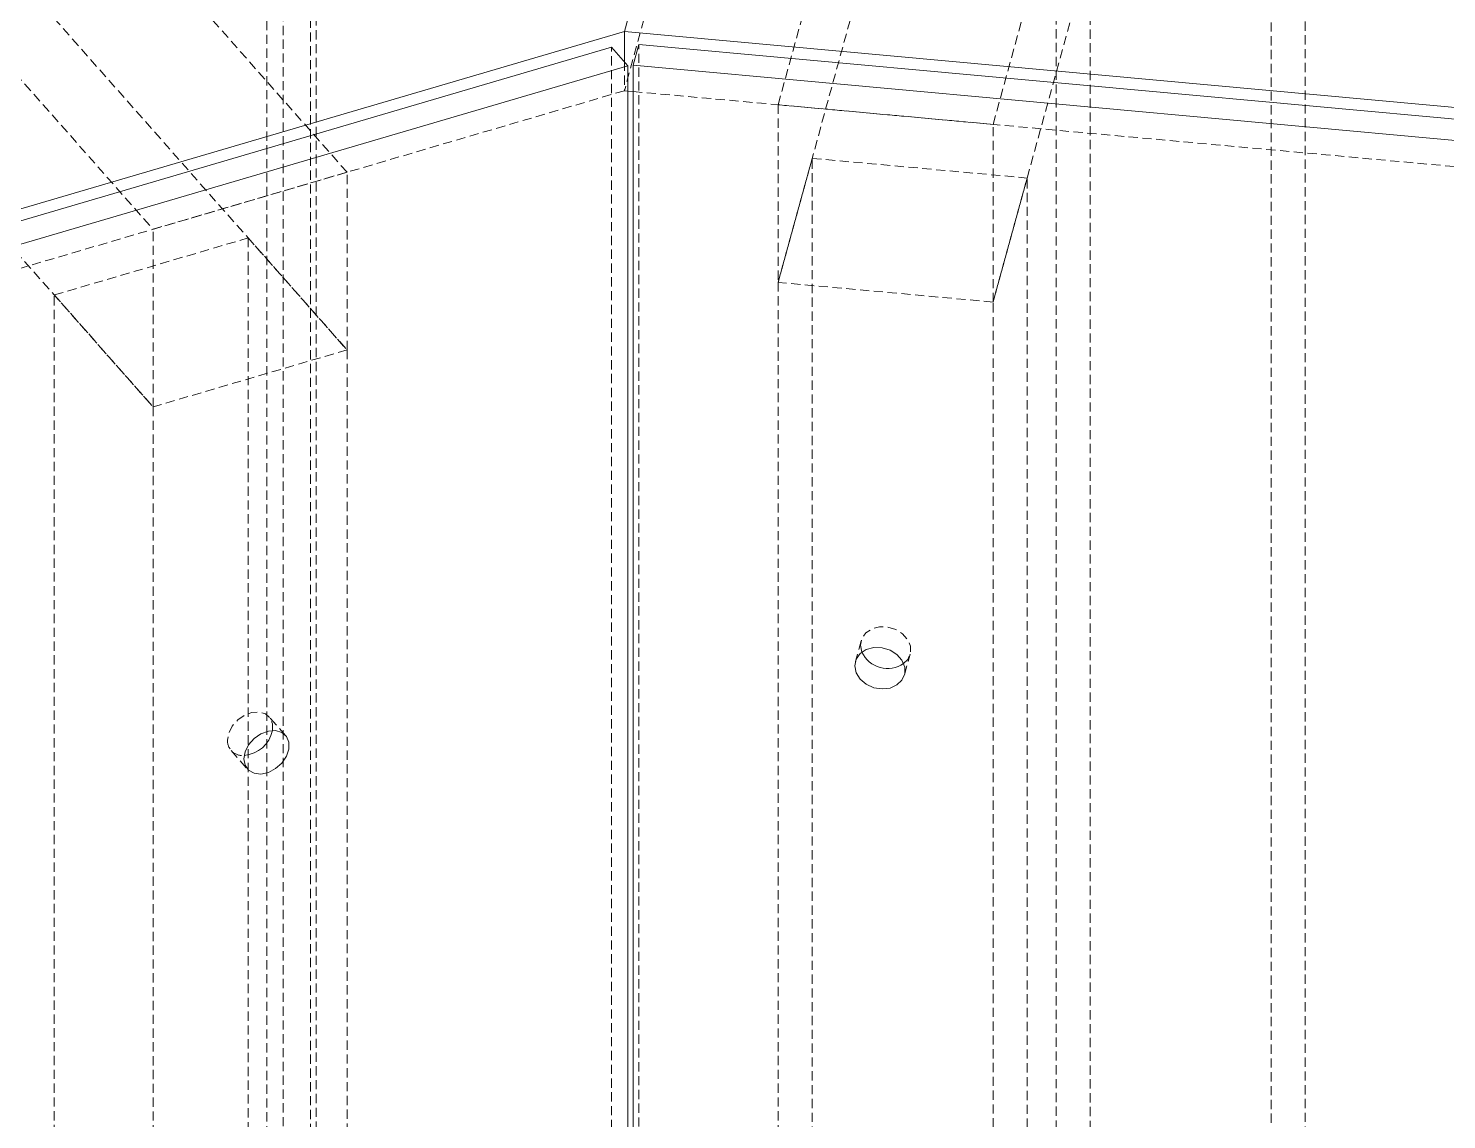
# Model space of a CAD drawing. Header units: millimetres. Extents: x 1529 to 6255, y 1713 to 5797.
# Drawn here: x 4929.4 to 5124.8, y 4952.8 to 5103.3 of the extents above; entities that cross this region are included whole.
import ezdxf

# ---------------------------------------------------------------- set-up
doc = ezdxf.new("R2010")
doc.units = ezdxf.units.MM
doc.linetypes.add('HIDDEN', pattern=[1.905, 1.27, -0.635])

msp = doc.modelspace()

# ---------------------------------------------------------------- linework, layer by layer
at = {"color": 7, "linetype": 'HIDDEN', "lineweight": 0}
for p, q in [((4962.216, 5268.138), (4962.216, 4699.826)), ((4969.025, 5268.761), (4969.025, 4700.448)), ((4968.243, 4697.597), (4968.243, 5265.91)), ((4964.486, 5265.566), (4964.486, 4697.254)), ((5054.521, 5251.489), (5011.501, 5094.689)), ((5032.687, 5092.752), (5075.707, 5249.552)), ((5062.318, 5090.043), (5105.337, 5246.842)), ((4973.277, 5083.446), (4848.429, 5224.897)), ((5032.687, 5068.256), (5075.707, 5225.055)), ((5075.707, 5225.055), (5075.707, 4718.8)), ((5105.337, 5222.346), (5105.337, 4716.091)), ((4821.699, 5217.034), (4946.547, 5075.583)), ((5071.014, 5207.95), (5071.014, 4701.695)), ((4848.429, 5200.4), (4973.277, 5058.949)), ((4821.699, 5192.538), (4946.547, 5051.087)), ((5079.438, 5127.946), (5062.318, 5065.547)), ((5100.644, 4698.985), (5100.644, 5127.057)), ((5009.719, 4532.385), (5009.719, 5100.697)), ((5013.477, 4532.728), (5013.477, 5101.041)), ((5011.501, 5098.678), (5011.501, 5094.689)), ((5011.501, 5094.689), (4654.296, 4989.62)), ((5011.501, 5094.689), (5011.989, 5094.645)), ((5012.694, 5094.58), (5409.441, 5058.304)), ((5032.687, 5092.752), (5032.687, 5068.256)), ((5062.318, 5090.043), (5032.687, 5092.752)), ((5062.318, 5065.547), (5062.318, 5090.043)), ((5037.38, 5085.361), (5032.687, 5068.256)), ((5037.38, 5085.361), (5067.011, 5082.652)), ((5037.38, 4579.106), (5037.38, 5085.361)), ((4946.547, 5075.583), (4973.277, 5083.446)), ((4973.277, 5058.949), (4973.277, 5083.446)), ((5067.011, 5082.652), (5062.318, 5065.547)), ((5067.011, 4576.397), (5067.011, 5082.652)), ((4932.927, 5066.518), (4959.657, 5074.381)), ((4946.547, 5051.087), (4946.547, 5075.583)), ((4959.657, 5074.381), (4973.277, 5058.949)), ((4959.657, 5074.381), (4959.657, 4568.125)), ((4932.927, 5066.518), (4946.547, 5051.087)), ((4932.927, 4560.263), (4932.927, 5066.518)), ((5062.318, 5065.547), (5032.687, 5068.256)), ((5032.687, 5068.256), (5032.687, 4562.001)), ((5062.318, 4559.291), (5062.318, 5065.547)), ((4973.277, 5058.949), (4946.547, 5051.087)), ((4973.277, 5058.949), (4973.277, 4552.694)), ((4946.547, 5051.087), (4946.547, 4544.832)), ((5044.127, 5018.835), (5043.345, 5015.984)), ((5050.096, 5014.132), (5050.878, 5016.983)), ((4964.806, 5005.77), (4962.536, 5008.342)), ((4957.288, 5003.71), (4959.558, 5001.138))]:
    msp.add_line(p, q, dxfattribs=at)
at = {"color": 7, "linetype": 'Continuous', "lineweight": 15}
for p, q in [((5013.146, 5108.85), (5011.501, 5102.855)), ((4652.514, 4997.261), (5011.501, 5102.855)), ((5011.501, 5102.855), (5011.501, 5098.678)), ((5011.501, 5102.855), (5409.441, 5066.47)), ((5009.719, 5100.697), (4654.296, 4996.152)), ((5009.719, 5100.697), (5011.989, 5098.125)), ((5013.477, 5101.041), (5012.694, 5098.19)), ((5013.477, 5101.041), (5407.466, 5065.017)), ((4656.566, 4993.58), (5011.989, 5098.125)), ((5011.989, 5098.125), (5011.989, 4529.813)), ((5012.694, 4529.878), (5012.694, 5098.19)), ((5012.694, 5098.19), (5406.684, 5062.166)), ((5011.989, 5094.645), (5012.694, 5094.58))]:
    msp.add_line(p, q, dxfattribs=at)
at = {"color": 7, "linetype": 'HIDDEN', "lineweight": 0, "flags": 128}
for points in [[(5049.987, 5015.694), (5050.543, 5016.271), (5050.912, 5017.127), (5050.912, 5018.067), (5050.543, 5018.991), (5049.844, 5019.797), (5048.891, 5020.399), (5047.788, 5020.731), (5046.654, 5020.757), (5045.612, 5020.474), (5044.775, 5019.914), (5044.233, 5019.136), (5044.046, 5018.225), (5044.046, 5018.225)], [(5044.046, 5018.225), (5044.233, 5017.28), (5044.236, 5017.272)], [(4962.986, 5006.452), (4962.988, 5006.46), (4962.988, 5007.401), (4962.654, 5008.193), (4962.024, 5008.75), (4961.164, 5009.011), (4960.169, 5008.95), (4959.146, 5008.571), (4958.206, 5007.917), (4957.451, 5007.057), (4956.962, 5006.086), (4956.793, 5005.109), (4956.793, 5005.109)]]:
    msp.add_lwpolyline(points, dxfattribs=at)
at = {"color": 7, "linetype": 'Continuous', "lineweight": 15, "flags": 128}
for points in [[(5043.264, 5015.374), (5043.451, 5016.285), (5043.992, 5017.063), (5044.83, 5017.623), (5045.872, 5017.906), (5047.006, 5017.88), (5048.109, 5017.548), (5049.062, 5016.946), (5049.761, 5016.14), (5050.13, 5015.216), (5050.13, 5014.276), (5049.761, 5013.42), (5049.062, 5012.741), (5048.109, 5012.314), (5047.006, 5012.184), (5045.872, 5012.365), (5044.83, 5012.838), (5043.992, 5013.552), (5043.451, 5014.429), (5043.264, 5015.374)], [(4959.063, 5002.537), (4959.232, 5001.658), (4959.721, 5000.975), (4960.476, 5000.56), (4961.416, 5000.458), (4962.439, 5000.682), (4963.434, 5001.205), (4964.294, 5001.973), (4964.924, 5002.9), (4965.258, 5003.888), (4965.258, 5004.829), (4964.924, 5005.621), (4964.294, 5006.178), (4963.434, 5006.44), (4962.439, 5006.378), (4961.416, 5005.999), (4960.476, 5005.345), (4959.721, 5004.485), (4959.232, 5003.514), (4959.063, 5002.537)]]:
    msp.add_lwpolyline(points, dxfattribs=at)
at = {"color": 7, "linetype": 'Continuous', "lineweight": 15}
for centre, radius, start, end in [((5047.772, 5018.892), 3.89, 204.61051, 304.70563), ((4958.771, 5007.318), 4.303, 274.47847, 348.386)]:
    msp.add_arc(centre, radius, start, end, dxfattribs=at)
at = {"color": 7, "linetype": 'HIDDEN', "lineweight": 0}
msp.add_arc((4958.849, 5005.068), 2.057, 178.88137, 277.20053, dxfattribs=at)

doc.saveas('drawing.dxf')
